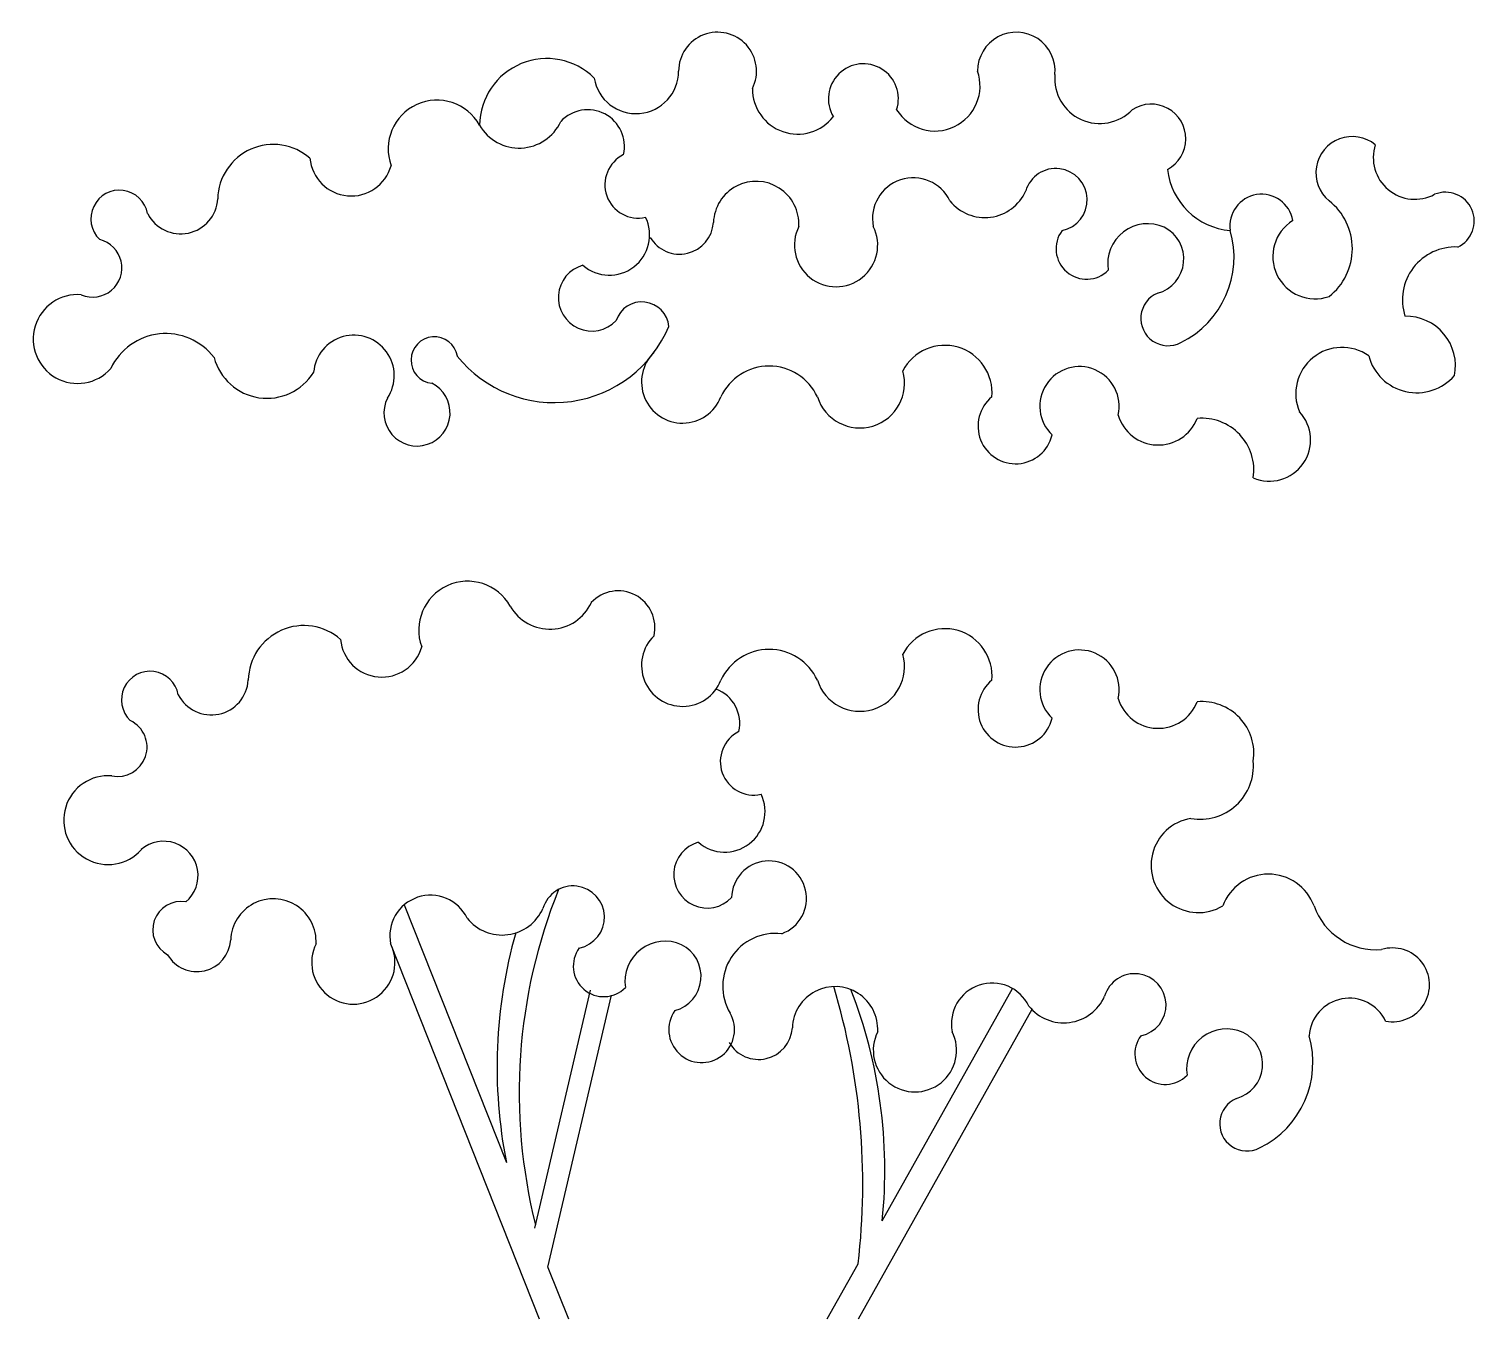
# Model space of a CAD drawing. Extents: x 194.66 to 197.32, y 167.86 to 170.23.
import ezdxf

# ---------------------------------------------------------------- set-up
doc = ezdxf.new("R2010")
doc.units = 0
doc.layers.get('0').update_dxf_attribs({"linetype": 'CONTINUOUS'})

# ---------------------------------------------------------------- blocks, each defined once
blk = doc.blocks.new('A$C764C1840')
for p, q in [((0.682, 0.7609), (0.8696, 0.2875)), ((0.6567, 0.689), (0.9298, 0)), ((0.9216, 0.1671), (1.0239, 0.6039)), ((0.9459, 0.0951), (1.0629, 0.5948)), ((1.5603, 0.1806), (1.7995, 0.6072)), ((1.5164, 0), (1.8355, 0.5691)), ((0.946, 0.0948), (0.9835, 0)), ((1.459, 0), (1.5159, 0.1015))]:
    blk.add_line(p, q)
for centre, radius, start, end in [((1.2576, 2.292), 0.0716, 333.4357, 179.7967), ((1.8066, 2.2924), 0.0712, 354.7114, 180.0869), ((0.9439, 2.1917), 0.1235, 45.2167, 179.4646), ((1.1079, 2.2921), 0.0781, 189.3679, 0.153), ((1.5256, 2.2413), 0.0643, 341.8677, 210.8042), ((1.6571, 2.265), 0.0829, 211.8455, 19.2444), ((1.96, 2.2787), 0.0828, 175.0309, 316.1103), ((0.7421, 2.149), 0.0898, 29.2816, 199.9362), ((1.4048, 2.2595), 0.0831, 179.6191, 322.0469), ((1.019, 2.1537), 0.0675, 347.1212, 137.1163), ((2.0543, 2.1677), 0.0638, 298.1131, 122.8518), ((0.8932, 2.2349), 0.0841, 209.9841, 335.2175), ((0.4412, 2.0553), 0.1021, 48.6547, 178.8158), ((2.4239, 2.1053), 0.0667, 50.5086, 230.5086), ((0.5844, 2.1389), 0.0761, 185.2252, 344.3929), ((1.1121, 2.0836), 0.0615, 116.3901, 282.5142), ((2.539, 2.1331), 0.0764, 162.0282, 298.3987), ((1.8792, 2.0557), 0.0576, 281.4248, 163.6346), ((2.2111, 2.1264), 0.1277, 186.7382, 264.8401), ((1.3285, 2.0112), 0.0785, 356.7722, 177.9249), ((1.6172, 2.0214), 0.0748, 25.674, 191.2426), ((0.1586, 2.0209), 0.0526, 10.341, 226.2282), ((0.2711, 2.0615), 0.0682, 207.1685, 356.5933), ((1.7488, 2.1054), 0.0823, 218.8113, 336.0416), ((2.2573, 2.0077), 0.0583, 9.6341, 188.2993), ((2.3127, 1.966), 0.1115, 308.0395, 51.9605), ((2.5952, 2.0168), 0.0529, 295.293, 111.9941), ((1.0588, 1.9913), 0.074, 228.9466, 25.8268), ((1.1879, 2.0181), 0.0623, 210.1497, 356.3141), ((1.4754, 1.9726), 0.0765, 153.469, 26.531), ((1.9356, 1.9659), 0.056, 143.4093, 315.4263), ((2.0482, 1.9382), 0.0736, 65.7036, 189.0698), ((2.0493, 1.9471), 0.0651, 285.2017, 63.3695), ((2.0317, 1.9505), 0.175, 296.1503, 16.2093), ((2.3557, 1.9515), 0.0777, 121.8252, 289.3249), ((0.1094, 1.9307), 0.0537, 246.942, 76.1649), ((2.6133, 1.8719), 0.0972, 87.3625, 197.9923), ((1.0266, 1.8762), 0.0615, 105.3976, 316.564), ((0.0816, 1.8), 0.0816, 85.2172, 318.4123), ((1.1186, 1.8184), 0.0498, 5.5516, 161.8506), ((2.0856, 1.8379), 0.0502, 112.5103, 297.5531), ((2.5228, 1.7511), 0.0908, 348.4208, 91.2283), ((0.9575, 1.912), 0.2287, 218.8257, 337.1423), ((0.2437, 1.6983), 0.1117, 37.413, 154.8098), ((0.5893, 1.7329), 0.0742, 326.2238, 175.2202), ((0.7372, 1.7613), 0.0429, 9.8509, 263.5164), ((1.6752, 1.7015), 0.0869, 354.8316, 152.6688), ((2.4052, 1.6996), 0.0851, 54.8772, 203.067), ((0.4297, 1.7919), 0.1007, 194.8117, 328.3455), ((1.1934, 1.7211), 0.0755, 134.0083, 338.6473), ((2.5425, 1.7927), 0.0914, 194.8811, 319.1466), ((1.3524, 1.6527), 0.0977, 24.8095, 155.1905), ((1.5192, 1.7187), 0.082, 197.7628, 16.0707), ((1.9227, 1.6766), 0.0728, 346.9729, 226.4044), ((0.7053, 1.6643), 0.0608, 153.2973, 63.5495), ((1.8053, 1.64), 0.0691, 129.098, 346.4595), ((2.0674, 1.6824), 0.077, 196.755, 338.4764), ((2.1478, 1.5592), 0.0953, 351.5209, 95.2445), ((2.2717, 1.6146), 0.0756, 246.9121, 43.0675), ((0.7983, 1.2653), 0.0898, 29.2816, 199.9362), ((1.0751, 1.27), 0.0675, 347.1212, 137.1163), ((0.9494, 1.3512), 0.0841, 209.9841, 335.2175), ((0.4974, 1.1716), 0.1021, 48.6547, 178.8158), ((1.1934, 1.2007), 0.0755, 134.0083, 338.6473), ((1.6752, 1.181), 0.0869, 354.8316, 152.6688), ((0.6406, 1.2551), 0.0761, 185.2252, 344.3929), ((1.3524, 1.1322), 0.0977, 24.8095, 155.1905), ((1.9227, 1.1561), 0.0728, 346.9729, 226.4044), ((1.5192, 1.1982), 0.082, 197.7628, 16.0707), ((0.2148, 1.1372), 0.0526, 10.341, 226.2282), ((0.3272, 1.1778), 0.0682, 207.1685, 356.5933), ((1.8053, 1.1196), 0.0691, 129.098, 346.4595), ((1.231, 1.0939), 0.0675, 347.1212, 69.2161), ((2.0674, 1.1619), 0.077, 196.755, 338.4764), ((2.1478, 1.0387), 0.0953, 351.5209, 95.2445), ((0.1553, 1.0504), 0.0539, 258.454, 64.6529), ((1.3242, 1.0238), 0.0615, 116.3901, 282.5142), ((2.1443, 1.0161), 0.0982, 260.1605, 5.0354), ((0.1377, 0.9163), 0.0816, 85.2172, 318.4123), ((1.2709, 0.9315), 0.074, 228.9466, 25.8268), ((2.1413, 0.8335), 0.087, 99.115, 300.8761), ((0.24, 0.8145), 0.063, 309.7727, 130.9367), ((1.2386, 0.8163), 0.0615, 105.3976, 316.564), ((1.3522, 0.7726), 0.0689, 289.7982, 178.7558), ((2.2699, 0.7277), 0.0895, 20.3188, 159.6812), ((0.7301, 0.7036), 0.0748, 25.674, 191.2426), ((1.89, 0.4157), 0.997, 158.0124, 194.0999), ((0.9921, 0.7379), 0.0576, 281.4248, 163.6346), ((0.2718, 0.7148), 0.0521, 80.574, 241.5456), ((0.4414, 0.6934), 0.0785, 356.7722, 177.9249), ((0.8616, 0.7876), 0.0823, 218.8113, 336.0416), ((2.4675, 0.7985), 0.1204, 199.2462, 274.9786), ((0.3008, 0.7003), 0.0623, 210.1497, 356.3141), ((1.7549, 0.4628), 0.9025, 164.156, 191.2026), ((1.1611, 0.6204), 0.0736, 65.7036, 189.0698), ((1.3643, 0.6112), 0.0972, 83.3812, 210.5357), ((0.5883, 0.6548), 0.0765, 153.469, 26.531), ((1.0485, 0.6481), 0.056, 143.4093, 315.4263), ((1.1622, 0.6293), 0.0651, 285.2017, 63.3695), ((2.4981, 0.6138), 0.0678, 259.1086, 107.2553), ((1.7622, 0.5423), 0.0748, 25.674, 191.2426), ((2.0242, 0.5767), 0.0576, 281.4248, 163.6346), ((1.4735, 0.5322), 0.0785, 356.7722, 177.9249), ((0.2674, 0.2481), 1.2571, 353.3032, 16.7626), ((0.6529, 0.2736), 0.9121, 354.1484, 21.3066), ((1.8937, 0.6263), 0.0823, 218.8113, 336.0416), ((2.4185, 0.5152), 0.074, 25.6101, 176.1036), ((1.2284, 0.5314), 0.0604, 144.5704, 30.204), ((1.3329, 0.539), 0.0623, 210.1497, 356.3141), ((2.1931, 0.4592), 0.0736, 65.7036, 189.0698), ((1.6203, 0.4936), 0.0765, 153.469, 26.531), ((2.0805, 0.4869), 0.056, 143.4093, 315.4263), ((2.1942, 0.4681), 0.0651, 285.2017, 63.3695), ((2.1766, 0.4714), 0.175, 296.1503, 16.2093), ((2.2305, 0.3588), 0.0502, 112.5103, 297.5531), ((1.89, 0.4157), 0.997, 198.7536, 198.7752)]:
    blk.add_arc(centre, radius, start, end)

msp = doc.modelspace()

# ---------------------------------------------------------------- block references
msp.add_blockref('A$C764C1840', (194.6655, 167.864))

doc.saveas('drawing.dxf')
